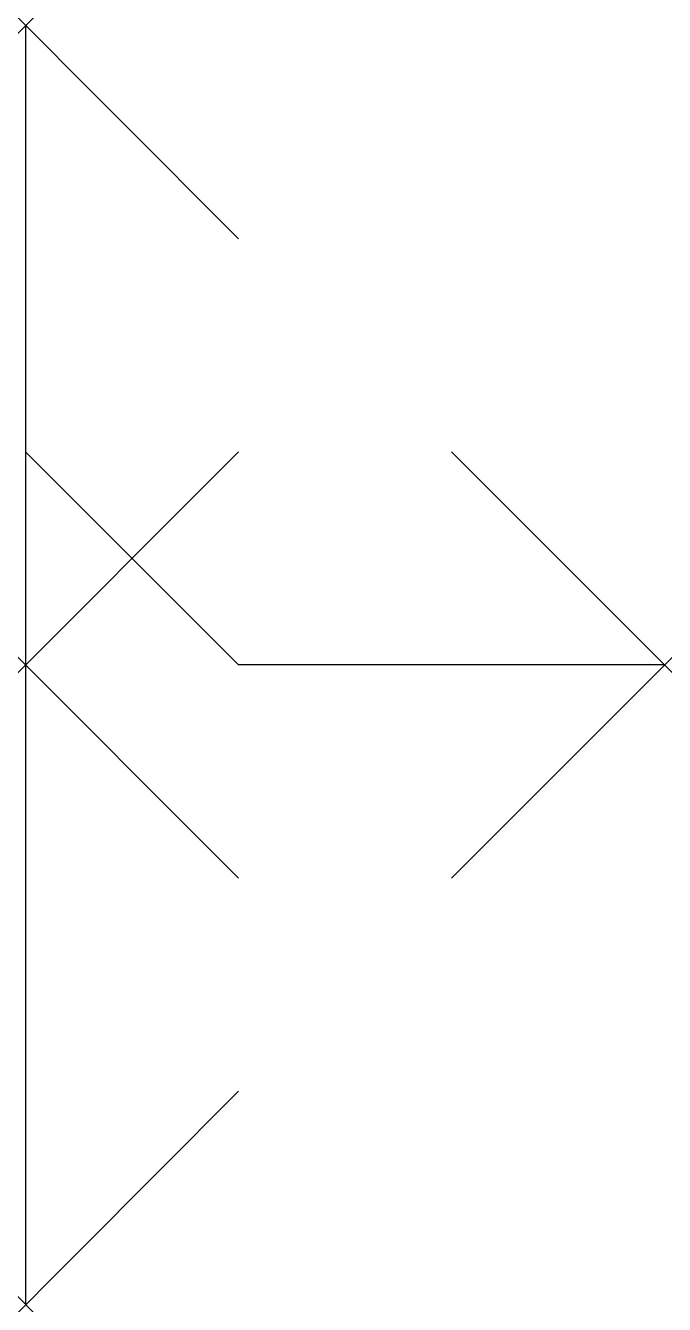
# Model space of a CAD drawing. Extents: x 105.5 to 108.5, y -66 to -60.
import ezdxf

# ---------------------------------------------------------------- set-up
doc = ezdxf.new("R2010")
doc.units = 0
doc.header["$LTSCALE"] = 0.2
doc.header["$MEASUREMENT"] = 0
doc.header["$PDMODE"] = 3
doc.header["$PDSIZE"] = -2
doc.layers.get('0').update_dxf_attribs({"linetype": 'CONTINUOUS'})
doc.layers.add('C', color=7, linetype='CONTINUOUS')

msp = doc.modelspace()

# ---------------------------------------------------------------- linework, layer by layer
at = {"linetype": 'Continuous'}
for p, q in [((105.5, -60), (105.5, -66)), ((106.5, -63), (105.5, -62)), ((108.5, -63), (106.5, -63))]:
    msp.add_line(p, q, dxfattribs=at)
at = {"layer": 'C', "color": 2, "linetype": 'Continuous'}
msp.add_point((105.5, -60), dxfattribs=at)
at = {"layer": 'C', "color": 4, "linetype": 'Continuous'}
msp.add_point((105.5, -63), dxfattribs=at)
at = {"layer": 'C', "color": 3, "linetype": 'Continuous'}
msp.add_point((108.5, -63), dxfattribs=at)
at = {"layer": 'C', "color": 1, "linetype": 'Continuous'}
msp.add_point((105.5, -66), dxfattribs=at)

doc.saveas('drawing.dxf')
